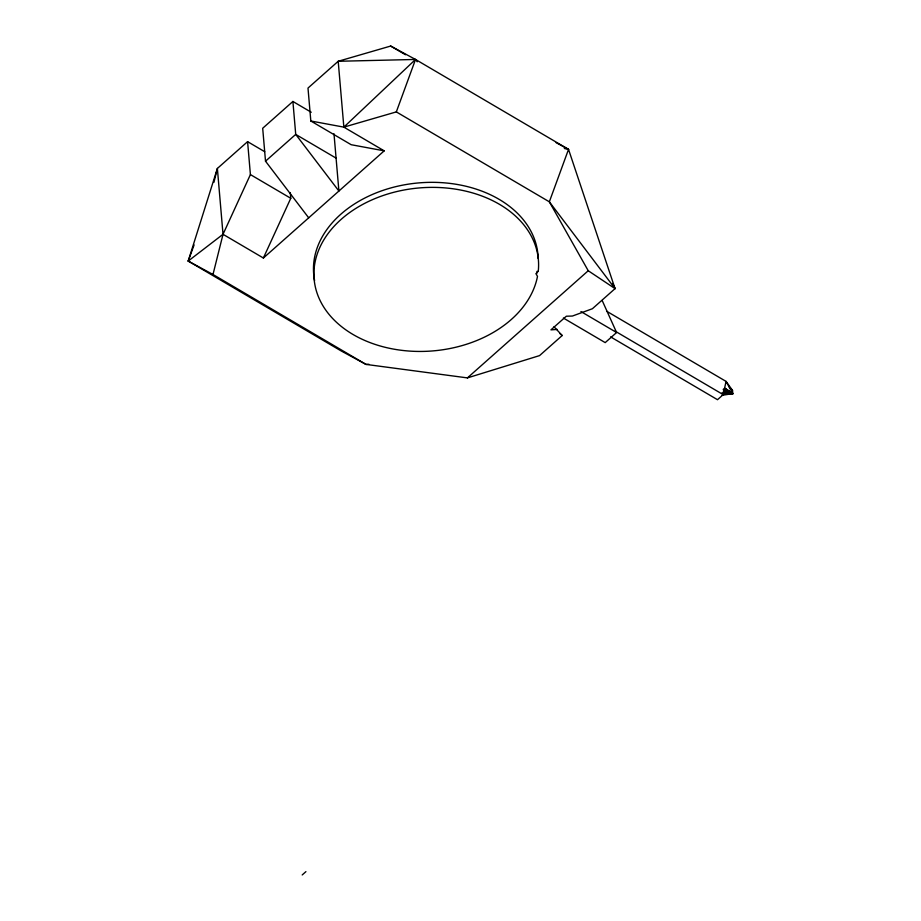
<?xml version="1.0" encoding="UTF-8"?>
<svg xmlns="http://www.w3.org/2000/svg" width="921" height="921" viewBox="0 0 921 921"><rect width="100%" height="100%" fill="white"/><g stroke="black" fill="none" stroke-linecap="round" stroke-linejoin="round"><path stroke-width="1.38" d="M610.611 336.89L717.505 399.702L723.204 394.637L726.059 381.398L606.628 311.217M213.925 182.312L217.379 168.451L247.588 141.65L264.707 151.712M553.993 326.713L562.201 335.52L539.545 355.61L467.419 377.898L366.005 364.405L212.993 274.493L223.02 234.302L250.408 174.587L247.588 141.65M368.884 364.255L366.005 364.405L341.219 350.97L188.206 261.057L217.379 168.451L223.02 234.302L263.383 258.018L384.207 150.848L343.855 127.133L310.826 120.996L307.994 88.071L338.203 61.281L390.677 46.05L415.521 59.451L568.533 149.363L615.055 288.63L592.399 308.731L572.413 316.041L566.334 316.225L550.954 329.856L557.309 329.43M212.993 274.493L188.206 261.057L194.089 244.928M396.329 111.902L415.521 59.451L338.203 61.281L343.855 127.133L396.329 111.902L549.342 201.814L615.055 288.63L588.243 270.739L549.342 201.814L568.533 149.363L556.111 142.663M263.383 258.018L290.771 198.291L290.276 192.57M723.572 390.297L724.631 388.017L732.794 393.647L732.517 390.389L726.059 381.398L732.794 393.647L721.995 395.316M343.855 127.133L415.521 59.451L417.213 61.776M311.24 112.247L292.901 101.471L262.692 128.261L265.513 161.187L308.696 217.828M265.513 161.187L295.722 134.397L292.901 101.471M467.419 377.898L588.243 270.739M602.15 300.43L616.598 332.516L605.201 342.612L563.387 318.044M302.203 874.95L305.922 871.646M188.206 261.057L223.02 234.302M723.192 394.211L732.794 393.647L726.139 389.134M729.962 393.555L732.794 393.647L725.955 389.456M722.029 392.772L732.794 393.647L724.608 388.984M384.207 150.848L351.177 144.712L310.826 120.996M564.354 148.5L568.533 149.363M723.273 391.206L732.794 393.647L723.181 389.353M390.677 46.05L405.493 54.753M336.073 158.113L295.722 134.397L338.905 191.038L333.989 133.775M615.078 331.111L723.204 394.637M580.932 311.551L616.598 332.516M250.408 174.587L290.771 198.291M729.374 387.753L732.517 390.389M560.003 333.678L562.201 335.52M612.638 283.461L615.055 288.63M538.152 258.456A112.546 81.773 -4.9 0 0 535.032 240.749L534.145 238.286A112.546 81.773 -4.9 0 0 402.88 185.109A112.546 81.773 -4.9 0 0 314.602 280.514M537.07 271.327A112.546 81.773 -4.9 0 1 536.517 273.894M538.267 271.211L535.964 273.71L537.496 276.358A112.546 81.773 -4.9 0 1 358.914 337.696A112.546 81.773 -4.9 0 1 379.878 196.668A112.546 81.773 -4.9 0 1 538.267 271.211"/></g></svg>
